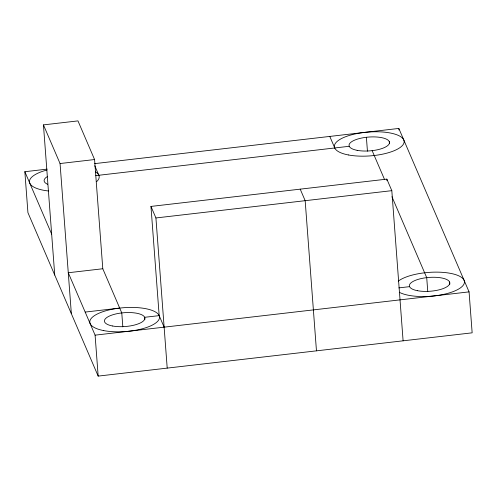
<?xml version="1.0" encoding="UTF-8"?>
<svg xmlns="http://www.w3.org/2000/svg" width="497" height="497" viewBox="0 0 497 497"><rect width="100%" height="100%" fill="white"/><g stroke="black" fill="none" stroke-linecap="round" stroke-linejoin="round"><path stroke-width="0.75" d="M54.738 275.046L43.45 124.89L77.973 120.895L94.579 159.543L102.792 268.753L121.777 312.93L122.821 326.84M43.45 124.89L60.056 163.538L94.579 159.543M94.666 163.631L398.83 128.437L469.069 291.876L472.15 332.828L98.17 376.105L27.931 212.666L24.85 171.713L47.097 169.135M95.797 175.615L349.254 146.286M164.134 327.163L159.177 315.626L150.964 206.423L386.859 179.125L391.816 190.662L403.104 340.818M150.964 206.423L155.921 217.959L391.816 190.662M102.792 268.753L68.269 272.747L95.089 335.152L98.17 376.105M85.173 312.079L119.696 308.084M159.177 315.626L144.664 317.303L144.838 319.621M398.886 287.887L409.578 286.651M95.089 335.152L469.069 291.876M372.141 150.653L384.616 179.672M391.947 196.731L426.718 277.643L427.762 291.553M329.791 136.426L334.748 147.963M300.213 189.152L305.17 200.689L316.465 350.845M94.765 165.756L98.853 175.261M24.85 171.713L51.657 234.093M449.605 282.016L449.779 284.334M398.83 128.437L398.948 129.978M389.281 141.651L389.399 143.198M386.859 179.125L386.977 180.66M366.395 137.278L367.438 151.187M155.921 217.959L167.209 368.115M60.056 163.538L71.351 313.694M398.271 281.14A34.964 11.959 -4.3 0 1 450.841 273.418A34.964 11.959 -4.3 0 1 452.487 291.857A34.964 11.959 -4.3 0 1 399.265 292.267M95.281 171.676A34.964 11.959 -4.3 0 1 96.704 181.56M48.352 190.972A34.964 11.959 -4.3 0 1 29.466 181.852A34.964 11.959 -4.3 0 1 46.898 170.03M47.656 184.294A20.271 6.933 -4.3 0 1 47.538 176.497M348.366 154.952A34.964 11.959 -4.3 0 0 403.899 143.093A34.964 11.959 -4.3 0 0 355.541 133.855A34.964 11.959 -4.3 0 0 348.366 154.952M103.749 330.604A34.964 11.959 -4.3 0 0 159.282 318.745A34.964 11.959 -4.3 0 0 110.93 309.513A34.964 11.959 -4.3 0 0 103.749 330.604M112.533 325.989A20.271 6.933 -4.3 0 0 144.726 319.111A20.271 6.933 -4.3 0 0 116.696 313.756A20.271 6.933 -4.3 0 0 112.533 325.989M417.474 290.702A20.271 6.933 -4.3 0 0 449.667 283.83A20.271 6.933 -4.3 0 0 421.636 278.475A20.271 6.933 -4.3 0 0 417.474 290.702M357.15 150.336A20.271 6.933 -4.3 0 0 389.344 143.459A20.271 6.933 -4.3 0 0 361.313 138.104A20.271 6.933 -4.3 0 0 357.15 150.336"/></g></svg>
